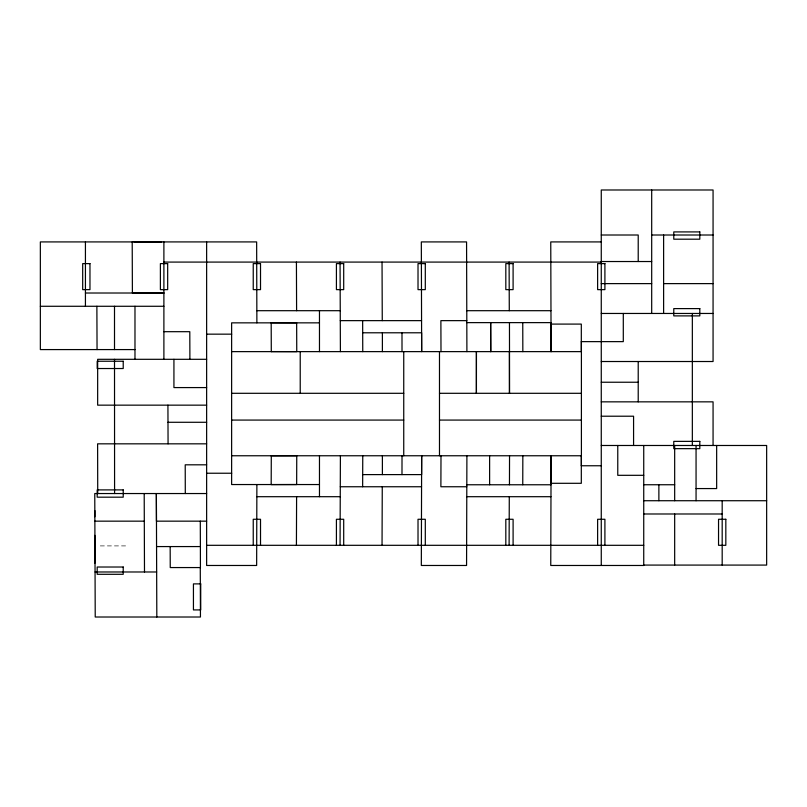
<?xml version="1.0" encoding="UTF-8"?>
<svg xmlns="http://www.w3.org/2000/svg" width="807" height="807" viewBox="0 0 807 807"><rect width="100%" height="100%" fill="white"/><g stroke="black" fill="none" stroke-linecap="round" stroke-linejoin="round"><path stroke-width="0.61" stroke-dasharray="4.04 3.03" d="M100.31 545.905L128.222 545.905"/><path stroke-width="1.21" d="M401.987 474.607L402.017 455.763M509.459 484.765L509.54 455.763M522.754 484.765L522.835 455.763M551.06 455.763L550.989 484.765L466.789 484.765M256.878 484.543L256.646 565.475L206.632 565.475L206.632 241.918M271.293 455.763L271.182 484.603L296.653 484.543L296.754 455.763L271.293 455.814M296.421 545.31L296.603 496.698M340.06 545.31L340.403 455.763M362.646 486.752L362.757 455.763M382.044 545.31L382.266 486.752M440.995 455.763L440.884 486.752L466.789 486.752M466.9 455.763L466.567 565.475L421.325 565.475L421.658 455.763L421.627 474.607L362.686 474.607M509.106 545.31L509.288 496.698M551.1 455.763L550.757 565.475L643.734 565.475L643.734 445.484M601.265 235.008L638.216 235.008L638.216 261.529M651.693 235.008L713.065 235.008M256.878 322.85L256.646 241.918L40.35 241.918L40.35 349.582L134.981 349.582M133.831 241.918L161.743 241.918M601.265 241.918L550.757 241.918L551.1 351.63M601.265 261.529L651.693 261.529M163.892 262.083L601.265 262.083M601.265 283.62L651.693 283.62M663.616 283.62L713.065 283.62M85.431 293.012L163.892 293.012L132.398 293.012L132.207 241.918M40.35 306.277L163.892 306.277M256.828 310.695L340.241 310.695M466.749 310.695L550.949 310.695M601.265 313.459L713.065 313.459M340.282 320.641L421.547 320.641M466.789 320.641L440.884 320.641L440.995 351.63M466.789 322.629L550.989 322.629L551.06 351.63M319.471 322.85L231.629 322.85L231.629 484.543L319.471 484.543M550.999 324.091L581.312 324.091L581.312 351.63M163.892 331.687L189.796 331.687L189.897 359.307M362.686 332.787L421.627 332.787L421.658 351.63L421.325 241.918L466.567 241.918L466.9 351.63M206.632 334.159L231.7 334.159M581.312 341.633L623.297 341.633L623.297 313.459M231.629 351.63L581.403 351.63M206.632 359.307L97.657 359.307L97.657 405.154L206.632 405.154M601.265 361.516L713.065 361.516L713.065 189.988L601.265 189.988L601.265 565.475M601.265 382.236L638.216 382.236M206.632 387.582L173.929 387.582L173.929 359.307M231.7 393.302L403.742 393.302M439.482 393.302L581.403 393.302M601.265 401.846L713.065 401.846L713.065 445.484M601.265 416.21L633.576 416.21L633.576 445.484M231.7 420.074L403.742 420.074M439.482 420.074L581.403 420.074M167.987 422.283L206.632 422.283M206.632 443.83L97.607 443.83L97.728 493.541M601.265 445.484L766.65 445.484L766.65 565.082L643.734 565.082M231.629 455.763L581.403 455.763M206.632 464.812L185.217 464.812L185.297 493.541M581.312 465.76L601.265 465.76M206.632 473.235L231.7 473.235M643.734 475.313L617.769 475.313L617.769 445.484M550.999 483.302L581.312 483.302L581.312 455.763M643.734 484.745L674.672 484.745M340.282 486.752L421.547 486.752M696.058 488.568L716.656 488.568L716.656 445.484M206.632 493.541L94.762 493.541L95.226 617.012L200.449 617.012L200.277 567.563M256.828 496.698L340.241 496.698M466.749 496.698L550.949 496.698M643.734 500.723L766.65 500.723M643.734 513.988L722.184 513.988M94.863 521.161L144.302 521.161M206.632 521.161L156.447 521.161L156.366 493.541L156.82 617.012M206.632 545.31L643.734 545.31M156.548 546.571L200.388 546.571L200.418 567.563L170.247 567.563L170.166 546.571M95.055 571.981L156.649 571.981M271.293 351.58L296.754 351.63L296.653 322.85L271.182 322.79L271.293 351.63M509.106 262.083L509.288 310.695M382.044 262.083L382.266 320.641M362.646 320.641L362.757 351.63M340.06 262.083L340.403 351.63M296.421 262.083L296.603 310.695M200.287 521.161L200.388 546.571M167.927 405.154L168.068 443.83M144.201 493.541L144.493 571.981M96.88 306.277L97.052 349.582M522.754 322.629L522.835 351.63M509.459 322.629L509.57 393.302M401.987 332.787L402.017 351.63M114.584 493.541L114.513 359.307M722.184 500.723L722.184 565.082M696.058 445.484L696.058 500.723M692.345 313.459L692.345 445.484M674.672 445.484L674.672 500.723M674.672 513.988L674.672 565.082M663.616 235.008L663.616 313.459M658.875 484.745L658.875 500.723M651.693 189.988L651.693 313.459M638.216 361.516L638.216 401.846M604.907 545.31L604.907 519.274L597.624 519.274L597.624 545.31M581.403 341.633L581.403 465.76M513.101 545.31L513.101 519.274L505.818 519.274L505.818 545.31M509.388 351.63L509.388 393.302M489.617 455.763L489.617 484.765M439.482 351.63L439.482 455.763M425.299 545.31L425.299 519.274L418.016 519.274L418.016 545.31M403.742 351.63L403.742 455.763M382.387 332.787L382.387 351.63M382.387 455.763L382.387 474.607M343.701 545.31L343.701 519.274L336.418 519.274L336.418 545.31M319.471 310.695L319.471 351.63M319.471 455.763L319.471 496.698M300.224 351.63L300.224 393.302M260.52 545.31L260.52 519.274L253.237 519.274L253.237 545.31M163.892 241.918L163.892 359.307M134.981 306.277L134.981 359.307M114.503 306.277L114.513 349.582M94.863 510.579L94.863 516.793M94.863 535.344L94.863 563.256M85.431 241.918L85.431 306.277M699.81 231.912L673.774 231.912L673.774 239.195L699.81 239.195L699.81 231.912M89.97 263.617L82.687 263.617L82.687 289.642L89.97 289.642L89.97 263.617M167.674 263.617L160.391 263.617L160.391 289.642L167.674 289.642L167.674 263.617M260.52 263.617L253.237 263.617L253.237 289.642L260.52 289.642L260.52 263.617M343.701 263.617L336.418 263.617L336.418 289.642L343.701 289.642L343.701 263.617M425.299 263.617L418.016 263.617L418.016 289.642L425.299 289.642L425.299 263.617M513.101 263.617L505.818 263.617L505.818 289.642L513.101 289.642L513.101 263.617M604.907 263.617L597.624 263.617L597.624 289.642L604.907 289.642L604.907 263.617M699.81 308.607L673.774 308.607L673.774 315.89L699.81 315.89L699.81 308.607M123.219 361.243L97.183 361.243L97.183 368.527L123.219 368.527L123.219 361.243M699.81 441.368L673.774 441.368L673.774 448.652L699.81 448.652L699.81 441.368M123.219 489.899L97.183 489.899L97.183 497.183L123.219 497.183L123.219 489.899M725.826 519.274L718.543 519.274L718.543 545.31L725.826 545.31L725.826 519.274M123.219 567.018L97.183 567.018L97.183 574.302L123.219 574.302L123.219 567.018M200.721 583.885L193.438 583.885L193.438 609.921L200.721 609.921L200.721 583.885M490.767 351.63L490.666 322.629L490.727 351.63M476.423 393.302L476.423 351.63L476.382 393.302"/></g></svg>
